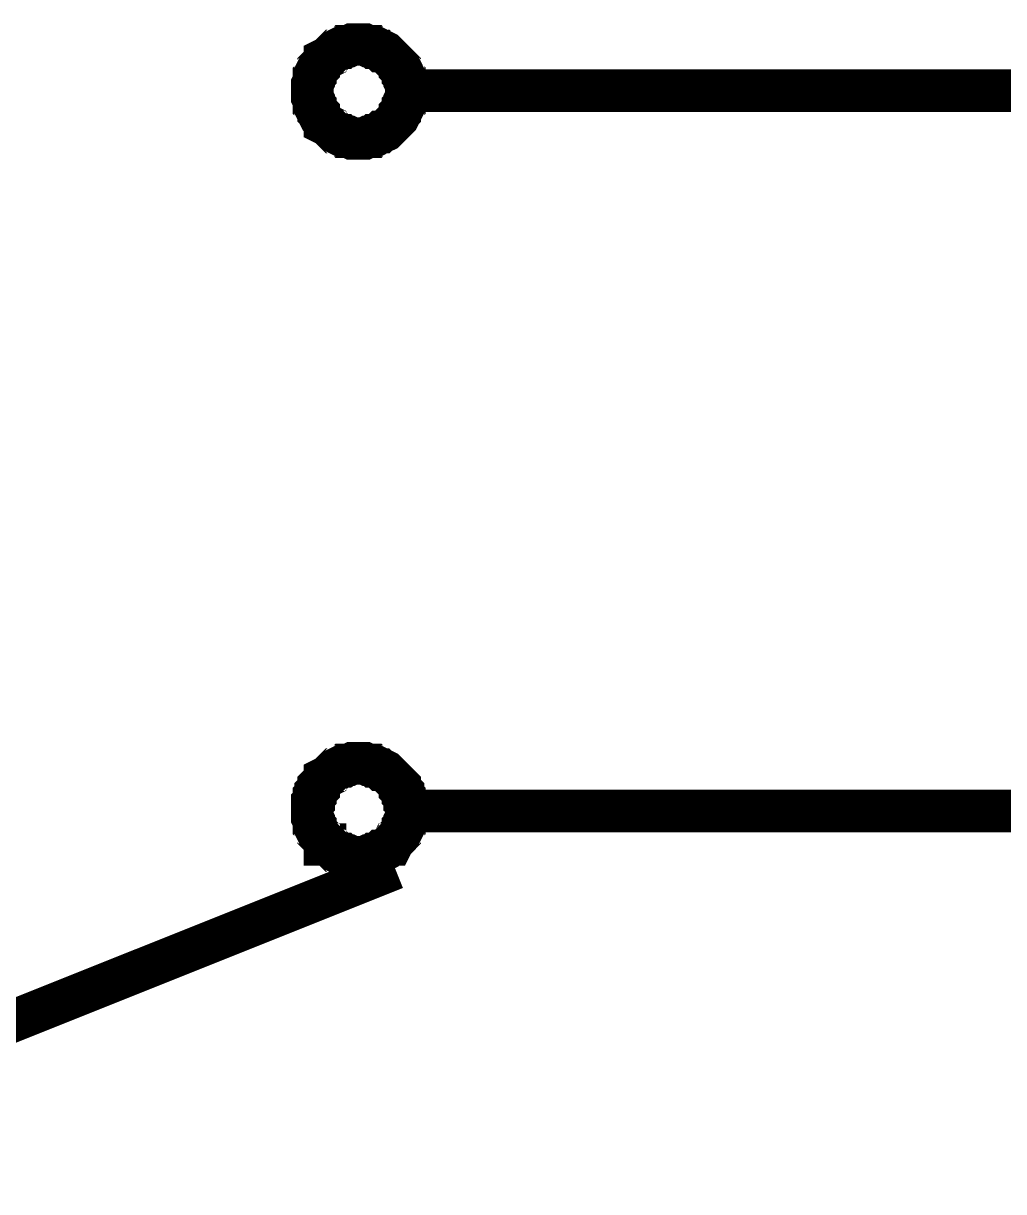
# Model space of a CAD drawing. Header units: inches. Extents: x 0 to 432, y 0 to 280.
# Drawn here: x 217.09 to 224.02, y 49.63 to 57.88 of the extents above; entities that cross this region are included whole.
import ezdxf

# ---------------------------------------------------------------- set-up
doc = ezdxf.new("R2010")
doc.units = ezdxf.units.IN
doc.layers.add('Sheet', color=255, linetype='Continuous')

msp = doc.modelspace()

# ---------------------------------------------------------------- linework, layer by layer
at = {"layer": 'Sheet'}
for points in [[(219.1345, 57.4073, 0.2997, 0.2997, 0), (219.1345, 57.4185, 0.2997, 0.2997, 0), (219.1345, 57.441, 0.2997, 0.2997, 0), (219.1345, 57.4522, 0.2997, 0.2997, 0), (219.1457, 57.4746, 0.2997, 0.2997, 0), (219.1457, 57.4859, 0.2997, 0.2997, 0), (219.1457, 57.5083, 0.2997, 0.2997, 0), (219.1569, 57.5196, 0.2997, 0.2997, 0), (219.1569, 57.5308, 0.2997, 0.2997, 0), (219.1681, 57.5533, 0.2997, 0.2997, 0), (219.1794, 57.5645, 0.2997, 0.2997, 0), (219.1794, 57.5757, 0.2997, 0.2997, 0), (219.1906, 57.5869, 0.2997, 0.2997, 0), (219.2018, 57.5982, 0.2997, 0.2997, 0), (219.2131, 57.6094, 0.2997, 0.2997, 0), (219.2243, 57.6206, 0.2997, 0.2997, 0), (219.2243, 57.6319, 0.2997, 0.2997, 0), (219.2468, 57.6431, 0.2997, 0.2997, 0), (219.258, 57.6543, 0.2997, 0.2997, 0), (219.2692, 57.6656, 0.2997, 0.2997, 0), (219.2805, 57.6768, 0.2997, 0.2997, 0), (219.2917, 57.688, 0.2997, 0.2997, 0), (219.3029, 57.688, 0.2997, 0.2997, 0), (219.3141, 57.6992, 0.2997, 0.2997, 0), (219.3366, 57.7105, 0.2997, 0.2997, 0), (219.3478, 57.7105, 0.2997, 0.2997, 0), (219.3591, 57.7217, 0.2997, 0.2997, 0), (219.3815, 57.7217, 0.2997, 0.2997, 0), (219.3928, 57.7217, 0.2997, 0.2997, 0), (219.4152, 57.7329, 0.2997, 0.2997, 0), (219.4265, 57.7329, 0.2997, 0.2997, 0), (219.4489, 57.7329, 0.2997, 0.2997, 0), (219.4601, 57.7329, 0.2997, 0.2997, 0)], [(219.4601, 57.7329, 0.2997, 0.2997, 0), (219.4489, 57.7329, 0.2997, 0.2997, 0), (219.4265, 57.7329, 0.2997, 0.2997, 0), (219.4152, 57.7329, 0.2997, 0.2997, 0), (219.3928, 57.7217, 0.2997, 0.2997, 0), (219.3815, 57.7217, 0.2997, 0.2997, 0), (219.3591, 57.7217, 0.2997, 0.2997, 0), (219.3478, 57.7105, 0.2997, 0.2997, 0), (219.3366, 57.7105, 0.2997, 0.2997, 0), (219.3141, 57.6992, 0.2997, 0.2997, 0), (219.3029, 57.688, 0.2997, 0.2997, 0), (219.2917, 57.688, 0.2997, 0.2997, 0), (219.2805, 57.6768, 0.2997, 0.2997, 0), (219.2692, 57.6656, 0.2997, 0.2997, 0), (219.258, 57.6543, 0.2997, 0.2997, 0), (219.2468, 57.6431, 0.2997, 0.2997, 0), (219.2243, 57.6319, 0.2997, 0.2997, 0), (219.2243, 57.6206, 0.2997, 0.2997, 0), (219.2131, 57.6094, 0.2997, 0.2997, 0), (219.2018, 57.5982, 0.2997, 0.2997, 0), (219.1906, 57.5869, 0.2997, 0.2997, 0), (219.1794, 57.5757, 0.2997, 0.2997, 0), (219.1794, 57.5645, 0.2997, 0.2997, 0), (219.1681, 57.5533, 0.2997, 0.2997, 0), (219.1569, 57.5308, 0.2997, 0.2997, 0), (219.1569, 57.5196, 0.2997, 0.2997, 0), (219.1457, 57.5083, 0.2997, 0.2997, 0), (219.1457, 57.4859, 0.2997, 0.2997, 0), (219.1457, 57.4746, 0.2997, 0.2997, 0), (219.1345, 57.4522, 0.2997, 0.2997, 0), (219.1345, 57.441, 0.2997, 0.2997, 0), (219.1345, 57.4185, 0.2997, 0.2997, 0), (219.1345, 57.4073, 0.2997, 0.2997, 0)], [(219.4601, 57.7329, 0.2997, 0.2997, 0), (219.4714, 57.7329, 0.2997, 0.2997, 0), (219.4938, 57.7329, 0.2997, 0.2997, 0), (219.5051, 57.7329, 0.2997, 0.2997, 0), (219.5275, 57.7217, 0.2997, 0.2997, 0), (219.5388, 57.7217, 0.2997, 0.2997, 0), (219.5612, 57.7217, 0.2997, 0.2997, 0), (219.5725, 57.7105, 0.2997, 0.2997, 0), (219.5837, 57.7105, 0.2997, 0.2997, 0), (219.6061, 57.6992, 0.2997, 0.2997, 0), (219.6174, 57.688, 0.2997, 0.2997, 0), (219.6286, 57.688, 0.2997, 0.2997, 0), (219.6511, 57.6768, 0.2997, 0.2997, 0), (219.6623, 57.6656, 0.2997, 0.2997, 0), (219.6735, 57.6543, 0.2997, 0.2997, 0), (219.6848, 57.6431, 0.2997, 0.2997, 0), (219.696, 57.6319, 0.2997, 0.2997, 0), (219.7072, 57.6206, 0.2997, 0.2997, 0), (219.7185, 57.6094, 0.2997, 0.2997, 0), (219.7297, 57.5982, 0.2997, 0.2997, 0), (219.7409, 57.5869, 0.2997, 0.2997, 0), (219.7521, 57.5757, 0.2997, 0.2997, 0), (219.7521, 57.5645, 0.2997, 0.2997, 0), (219.7634, 57.5533, 0.2997, 0.2997, 0), (219.7746, 57.5308, 0.2997, 0.2997, 0), (219.7746, 57.5196, 0.2997, 0.2997, 0), (219.7858, 57.5083, 0.2997, 0.2997, 0), (219.7858, 57.4859, 0.2997, 0.2997, 0), (219.7858, 57.4746, 0.2997, 0.2997, 0), (219.7971, 57.4522, 0.2997, 0.2997, 0), (219.7971, 57.441, 0.2997, 0.2997, 0), (219.7971, 57.4185, 0.2997, 0.2997, 0), (219.7971, 57.4073, 0.2997, 0.2997, 0)], [(219.7971, 57.4073, 0.2997, 0.2997, 0), (219.7971, 57.4185, 0.2997, 0.2997, 0), (219.7971, 57.441, 0.2997, 0.2997, 0), (219.7971, 57.4522, 0.2997, 0.2997, 0), (219.7858, 57.4746, 0.2997, 0.2997, 0), (219.7858, 57.4859, 0.2997, 0.2997, 0), (219.7858, 57.5083, 0.2997, 0.2997, 0), (219.7746, 57.5196, 0.2997, 0.2997, 0), (219.7746, 57.5308, 0.2997, 0.2997, 0), (219.7634, 57.5533, 0.2997, 0.2997, 0), (219.7521, 57.5645, 0.2997, 0.2997, 0), (219.7521, 57.5757, 0.2997, 0.2997, 0), (219.7409, 57.5869, 0.2997, 0.2997, 0), (219.7297, 57.5982, 0.2997, 0.2997, 0), (219.7185, 57.6094, 0.2997, 0.2997, 0), (219.7072, 57.6206, 0.2997, 0.2997, 0), (219.696, 57.6319, 0.2997, 0.2997, 0), (219.6848, 57.6431, 0.2997, 0.2997, 0), (219.6735, 57.6543, 0.2997, 0.2997, 0), (219.6623, 57.6656, 0.2997, 0.2997, 0), (219.6511, 57.6768, 0.2997, 0.2997, 0), (219.6286, 57.688, 0.2997, 0.2997, 0), (219.6174, 57.688, 0.2997, 0.2997, 0), (219.6061, 57.6992, 0.2997, 0.2997, 0), (219.5837, 57.7105, 0.2997, 0.2997, 0), (219.5725, 57.7105, 0.2997, 0.2997, 0), (219.5612, 57.7217, 0.2997, 0.2997, 0), (219.5388, 57.7217, 0.2997, 0.2997, 0), (219.5275, 57.7217, 0.2997, 0.2997, 0), (219.5051, 57.7329, 0.2997, 0.2997, 0), (219.4938, 57.7329, 0.2997, 0.2997, 0), (219.4714, 57.7329, 0.2997, 0.2997, 0), (219.4601, 57.7329, 0.2997, 0.2997, 0)], [(219.4601, 57.0704, 0.2997, 0.2997, 0), (219.4489, 57.0704, 0.2997, 0.2997, 0), (219.4265, 57.0704, 0.2997, 0.2997, 0), (219.4152, 57.0704, 0.2997, 0.2997, 0), (219.3928, 57.0816, 0.2997, 0.2997, 0), (219.3815, 57.0816, 0.2997, 0.2997, 0), (219.3591, 57.0816, 0.2997, 0.2997, 0), (219.3478, 57.0928, 0.2997, 0.2997, 0), (219.3366, 57.0928, 0.2997, 0.2997, 0), (219.3141, 57.1041, 0.2997, 0.2997, 0), (219.3029, 57.1153, 0.2997, 0.2997, 0), (219.2917, 57.1153, 0.2997, 0.2997, 0), (219.2805, 57.1265, 0.2997, 0.2997, 0), (219.2692, 57.1377, 0.2997, 0.2997, 0), (219.258, 57.149, 0.2997, 0.2997, 0), (219.2468, 57.1602, 0.2997, 0.2997, 0), (219.2243, 57.1714, 0.2997, 0.2997, 0), (219.2243, 57.1827, 0.2997, 0.2997, 0), (219.2131, 57.1939, 0.2997, 0.2997, 0), (219.2018, 57.2051, 0.2997, 0.2997, 0), (219.1906, 57.2164, 0.2997, 0.2997, 0), (219.1794, 57.2388, 0.2997, 0.2997, 0), (219.1794, 57.25, 0.2997, 0.2997, 0), (219.1681, 57.2613, 0.2997, 0.2997, 0), (219.1569, 57.2837, 0.2997, 0.2997, 0), (219.1569, 57.295, 0.2997, 0.2997, 0), (219.1457, 57.3062, 0.2997, 0.2997, 0), (219.1457, 57.3287, 0.2997, 0.2997, 0), (219.1457, 57.3399, 0.2997, 0.2997, 0), (219.1345, 57.3623, 0.2997, 0.2997, 0), (219.1345, 57.3736, 0.2997, 0.2997, 0), (219.1345, 57.396, 0.2997, 0.2997, 0), (219.1345, 57.4073, 0.2997, 0.2997, 0)], [(219.1345, 57.4073, 0.2997, 0.2997, 0), (219.1345, 57.4073, 0.2997, 0.2997, 0)], [(219.1345, 57.4073, 0.2997, 0.2997, 0), (219.1345, 57.396, 0.2997, 0.2997, 0), (219.1345, 57.3736, 0.2997, 0.2997, 0), (219.1345, 57.3623, 0.2997, 0.2997, 0), (219.1457, 57.3399, 0.2997, 0.2997, 0), (219.1457, 57.3287, 0.2997, 0.2997, 0), (219.1457, 57.3062, 0.2997, 0.2997, 0), (219.1569, 57.295, 0.2997, 0.2997, 0), (219.1569, 57.2837, 0.2997, 0.2997, 0), (219.1681, 57.2613, 0.2997, 0.2997, 0), (219.1794, 57.25, 0.2997, 0.2997, 0), (219.1794, 57.2388, 0.2997, 0.2997, 0), (219.1906, 57.2164, 0.2997, 0.2997, 0), (219.2018, 57.2051, 0.2997, 0.2997, 0), (219.2131, 57.1939, 0.2997, 0.2997, 0), (219.2243, 57.1827, 0.2997, 0.2997, 0), (219.2243, 57.1714, 0.2997, 0.2997, 0), (219.2468, 57.1602, 0.2997, 0.2997, 0), (219.258, 57.149, 0.2997, 0.2997, 0), (219.2692, 57.1377, 0.2997, 0.2997, 0), (219.2805, 57.1265, 0.2997, 0.2997, 0), (219.2917, 57.1153, 0.2997, 0.2997, 0), (219.3029, 57.1153, 0.2997, 0.2997, 0), (219.3141, 57.1041, 0.2997, 0.2997, 0), (219.3366, 57.0928, 0.2997, 0.2997, 0), (219.3478, 57.0928, 0.2997, 0.2997, 0), (219.3591, 57.0816, 0.2997, 0.2997, 0), (219.3815, 57.0816, 0.2997, 0.2997, 0), (219.3928, 57.0816, 0.2997, 0.2997, 0), (219.4152, 57.0704, 0.2997, 0.2997, 0), (219.4265, 57.0704, 0.2997, 0.2997, 0), (219.4489, 57.0704, 0.2997, 0.2997, 0), (219.4601, 57.0704, 0.2997, 0.2997, 0)], [(219.7971, 57.4073, 0.2997, 0.2997, 0), (219.7971, 57.396, 0.2997, 0.2997, 0), (219.7971, 57.3736, 0.2997, 0.2997, 0), (219.7971, 57.3623, 0.2997, 0.2997, 0), (219.7858, 57.3399, 0.2997, 0.2997, 0), (219.7858, 57.3287, 0.2997, 0.2997, 0), (219.7858, 57.3062, 0.2997, 0.2997, 0), (219.7746, 57.295, 0.2997, 0.2997, 0), (219.7746, 57.2837, 0.2997, 0.2997, 0), (219.7634, 57.2613, 0.2997, 0.2997, 0), (219.7521, 57.25, 0.2997, 0.2997, 0), (219.7521, 57.2388, 0.2997, 0.2997, 0), (219.7409, 57.2164, 0.2997, 0.2997, 0), (219.7297, 57.2051, 0.2997, 0.2997, 0), (219.7185, 57.1939, 0.2997, 0.2997, 0), (219.7072, 57.1827, 0.2997, 0.2997, 0), (219.696, 57.1714, 0.2997, 0.2997, 0), (219.6848, 57.1602, 0.2997, 0.2997, 0), (219.6735, 57.149, 0.2997, 0.2997, 0), (219.6623, 57.1377, 0.2997, 0.2997, 0), (219.6511, 57.1265, 0.2997, 0.2997, 0), (219.6286, 57.1153, 0.2997, 0.2997, 0), (219.6174, 57.1153, 0.2997, 0.2997, 0), (219.6061, 57.1041, 0.2997, 0.2997, 0), (219.5837, 57.0928, 0.2997, 0.2997, 0), (219.5725, 57.0928, 0.2997, 0.2997, 0), (219.5612, 57.0816, 0.2997, 0.2997, 0), (219.5388, 57.0816, 0.2997, 0.2997, 0), (219.5275, 57.0816, 0.2997, 0.2997, 0), (219.5051, 57.0704, 0.2997, 0.2997, 0), (219.4938, 57.0704, 0.2997, 0.2997, 0), (219.4714, 57.0704, 0.2997, 0.2997, 0), (219.4601, 57.0704, 0.2997, 0.2997, 0)], [(219.4601, 57.0704, 0.2997, 0.2997, 0), (219.4714, 57.0704, 0.2997, 0.2997, 0), (219.4938, 57.0704, 0.2997, 0.2997, 0), (219.5051, 57.0704, 0.2997, 0.2997, 0), (219.5275, 57.0816, 0.2997, 0.2997, 0), (219.5388, 57.0816, 0.2997, 0.2997, 0), (219.5612, 57.0816, 0.2997, 0.2997, 0), (219.5725, 57.0928, 0.2997, 0.2997, 0), (219.5837, 57.0928, 0.2997, 0.2997, 0), (219.6061, 57.1041, 0.2997, 0.2997, 0), (219.6174, 57.1153, 0.2997, 0.2997, 0), (219.6286, 57.1153, 0.2997, 0.2997, 0), (219.6511, 57.1265, 0.2997, 0.2997, 0), (219.6623, 57.1377, 0.2997, 0.2997, 0), (219.6735, 57.149, 0.2997, 0.2997, 0), (219.6848, 57.1602, 0.2997, 0.2997, 0), (219.696, 57.1714, 0.2997, 0.2997, 0), (219.7072, 57.1827, 0.2997, 0.2997, 0), (219.7185, 57.1939, 0.2997, 0.2997, 0), (219.7297, 57.2051, 0.2997, 0.2997, 0), (219.7409, 57.2164, 0.2997, 0.2997, 0), (219.7521, 57.2388, 0.2997, 0.2997, 0), (219.7521, 57.25, 0.2997, 0.2997, 0), (219.7634, 57.2613, 0.2997, 0.2997, 0), (219.7746, 57.2837, 0.2997, 0.2997, 0), (219.7746, 57.295, 0.2997, 0.2997, 0), (219.7858, 57.3062, 0.2997, 0.2997, 0), (219.7858, 57.3287, 0.2997, 0.2997, 0), (219.7858, 57.3399, 0.2997, 0.2997, 0), (219.7971, 57.3623, 0.2997, 0.2997, 0), (219.7971, 57.3736, 0.2997, 0.2997, 0), (219.7971, 57.396, 0.2997, 0.2997, 0), (219.7971, 57.4073, 0.2997, 0.2997, 0)], [(219.7971, 57.4073, 0.2997, 0.2997, 0), (219.7971, 57.4073, 0.2997, 0.2997, 0), (219.7971, 57.4073, 0.2997, 0.2997, 0), (219.7971, 57.4073, 0.2997, 0.2997, 0), (219.7971, 57.4073, 0.2997, 0.2997, 0), (219.7971, 57.4073, 0.2997, 0.2997, 0), (219.7971, 57.4073, 0.2997, 0.2997, 0), (219.7971, 57.4073, 0.2997, 0.2997, 0), (219.7971, 57.4073, 0.2997, 0.2997, 0), (219.7971, 57.4073, 0.2997, 0.2997, 0), (219.7971, 57.4073, 0.2997, 0.2997, 0), (219.7971, 57.4073, 0.2997, 0.2997, 0), (219.7971, 57.4073, 0.2997, 0.2997, 0), (219.7971, 57.4073, 0.2997, 0.2997, 0), (219.7971, 57.4073, 0.2997, 0.2997, 0), (219.7971, 57.4073, 0.2997, 0.2997, 0), (219.7971, 57.4073, 0.2997, 0.2997, 0), (219.7971, 57.4073, 0.2997, 0.2997, 0), (219.7971, 57.4073, 0.2997, 0.2997, 0), (219.7971, 57.4073, 0.2997, 0.2997, 0), (219.7971, 57.4073, 0.2997, 0.2997, 0), (219.7971, 57.4073, 0.2997, 0.2997, 0), (219.7971, 57.4073, 0.2997, 0.2997, 0), (219.7971, 57.4073, 0.2997, 0.2997, 0), (219.7971, 57.4073, 0.2997, 0.2997, 0), (219.7971, 57.4073, 0.2997, 0.2997, 0), (219.7971, 57.4073, 0.2997, 0.2997, 0), (219.7971, 57.4073, 0.2997, 0.2997, 0), (219.7971, 57.4073, 0.2997, 0.2997, 0), (219.7971, 57.4073, 0.2997, 0.2997, 0), (219.7971, 57.4073, 0.2997, 0.2997, 0), (219.7971, 57.4073, 0.2997, 0.2997, 0), (219.7971, 57.4073, 0.2997, 0.2997, 0)], [(219.7971, 57.4073, 0.2997, 0.2997, 0), (219.7971, 57.4073, 0.2997, 0.2997, 0)], [(221.9983, 57.4073, 0.2997, 0.2997, 0), (219.842, 57.4073, 0.2997, 0.2997, 0)], [(221.9983, 57.4073, 0.2997, 0.2997, 0), (224.5364, 57.4073, 0.2997, 0.2997, 0)], [(219.1345, 52.3201, 0.2997, 0.2997, 0), (219.1345, 52.3426, 0.2997, 0.2997, 0), (219.1345, 52.3538, 0.2997, 0.2997, 0), (219.1345, 52.3763, 0.2997, 0.2997, 0), (219.1457, 52.3875, 0.2997, 0.2997, 0), (219.1457, 52.41, 0.2997, 0.2997, 0), (219.1457, 52.4212, 0.2997, 0.2997, 0), (219.1569, 52.4324, 0.2997, 0.2997, 0), (219.1569, 52.4549, 0.2997, 0.2997, 0), (219.1681, 52.4661, 0.2997, 0.2997, 0), (219.1794, 52.4773, 0.2997, 0.2997, 0), (219.1794, 52.4998, 0.2997, 0.2997, 0), (219.1906, 52.511, 0.2997, 0.2997, 0), (219.2018, 52.5223, 0.2997, 0.2997, 0), (219.2131, 52.5335, 0.2997, 0.2997, 0), (219.2243, 52.5447, 0.2997, 0.2997, 0), (219.2243, 52.5559, 0.2997, 0.2997, 0), (219.2468, 52.5672, 0.2997, 0.2997, 0), (219.258, 52.5784, 0.2997, 0.2997, 0), (219.2692, 52.5896, 0.2997, 0.2997, 0), (219.2805, 52.6009, 0.2997, 0.2997, 0), (219.2917, 52.6121, 0.2997, 0.2997, 0), (219.3029, 52.6121, 0.2997, 0.2997, 0), (219.3141, 52.6233, 0.2997, 0.2997, 0), (219.3366, 52.6346, 0.2997, 0.2997, 0), (219.3478, 52.6346, 0.2997, 0.2997, 0), (219.3591, 52.6458, 0.2997, 0.2997, 0), (219.3815, 52.6458, 0.2997, 0.2997, 0), (219.3928, 52.6458, 0.2997, 0.2997, 0), (219.4152, 52.657, 0.2997, 0.2997, 0), (219.4265, 52.657, 0.2997, 0.2997, 0), (219.4489, 52.657, 0.2997, 0.2997, 0), (219.4601, 52.657, 0.2997, 0.2997, 0)], [(219.4601, 52.657, 0.2997, 0.2997, 0), (219.4489, 52.657, 0.2997, 0.2997, 0), (219.4265, 52.657, 0.2997, 0.2997, 0), (219.4152, 52.657, 0.2997, 0.2997, 0), (219.3928, 52.6458, 0.2997, 0.2997, 0), (219.3815, 52.6458, 0.2997, 0.2997, 0), (219.3591, 52.6458, 0.2997, 0.2997, 0), (219.3478, 52.6346, 0.2997, 0.2997, 0), (219.3366, 52.6346, 0.2997, 0.2997, 0), (219.3141, 52.6233, 0.2997, 0.2997, 0), (219.3029, 52.6121, 0.2997, 0.2997, 0), (219.2917, 52.6121, 0.2997, 0.2997, 0), (219.2805, 52.6009, 0.2997, 0.2997, 0), (219.2692, 52.5896, 0.2997, 0.2997, 0), (219.258, 52.5784, 0.2997, 0.2997, 0), (219.2468, 52.5672, 0.2997, 0.2997, 0), (219.2243, 52.5559, 0.2997, 0.2997, 0), (219.2243, 52.5447, 0.2997, 0.2997, 0), (219.2131, 52.5335, 0.2997, 0.2997, 0), (219.2018, 52.5223, 0.2997, 0.2997, 0), (219.1906, 52.511, 0.2997, 0.2997, 0), (219.1794, 52.4998, 0.2997, 0.2997, 0), (219.1794, 52.4773, 0.2997, 0.2997, 0), (219.1681, 52.4661, 0.2997, 0.2997, 0), (219.1569, 52.4549, 0.2997, 0.2997, 0), (219.1569, 52.4324, 0.2997, 0.2997, 0), (219.1457, 52.4212, 0.2997, 0.2997, 0), (219.1457, 52.41, 0.2997, 0.2997, 0), (219.1457, 52.3875, 0.2997, 0.2997, 0), (219.1345, 52.3763, 0.2997, 0.2997, 0), (219.1345, 52.3538, 0.2997, 0.2997, 0), (219.1345, 52.3426, 0.2997, 0.2997, 0), (219.1345, 52.3201, 0.2997, 0.2997, 0)], [(219.4601, 52.657, 0.2997, 0.2997, 0), (219.4714, 52.657, 0.2997, 0.2997, 0), (219.4938, 52.657, 0.2997, 0.2997, 0), (219.5051, 52.657, 0.2997, 0.2997, 0), (219.5275, 52.6458, 0.2997, 0.2997, 0), (219.5388, 52.6458, 0.2997, 0.2997, 0), (219.5612, 52.6458, 0.2997, 0.2997, 0), (219.5725, 52.6346, 0.2997, 0.2997, 0), (219.5837, 52.6346, 0.2997, 0.2997, 0), (219.6061, 52.6233, 0.2997, 0.2997, 0), (219.6174, 52.6121, 0.2997, 0.2997, 0), (219.6286, 52.6121, 0.2997, 0.2997, 0), (219.6511, 52.6009, 0.2997, 0.2997, 0), (219.6623, 52.5896, 0.2997, 0.2997, 0), (219.6735, 52.5784, 0.2997, 0.2997, 0), (219.6848, 52.5672, 0.2997, 0.2997, 0), (219.696, 52.5559, 0.2997, 0.2997, 0), (219.7072, 52.5447, 0.2997, 0.2997, 0), (219.7185, 52.5335, 0.2997, 0.2997, 0), (219.7297, 52.5223, 0.2997, 0.2997, 0), (219.7409, 52.511, 0.2997, 0.2997, 0), (219.7521, 52.4998, 0.2997, 0.2997, 0), (219.7521, 52.4773, 0.2997, 0.2997, 0), (219.7634, 52.4661, 0.2997, 0.2997, 0), (219.7746, 52.4549, 0.2997, 0.2997, 0), (219.7746, 52.4324, 0.2997, 0.2997, 0), (219.7858, 52.4212, 0.2997, 0.2997, 0), (219.7858, 52.41, 0.2997, 0.2997, 0), (219.7858, 52.3875, 0.2997, 0.2997, 0), (219.7971, 52.3763, 0.2997, 0.2997, 0), (219.7971, 52.3538, 0.2997, 0.2997, 0), (219.7971, 52.3426, 0.2997, 0.2997, 0), (219.7971, 52.3201, 0.2997, 0.2997, 0)], [(219.7971, 52.3201, 0.2997, 0.2997, 0), (219.7971, 52.3426, 0.2997, 0.2997, 0), (219.7971, 52.3538, 0.2997, 0.2997, 0), (219.7971, 52.3763, 0.2997, 0.2997, 0), (219.7858, 52.3875, 0.2997, 0.2997, 0), (219.7858, 52.41, 0.2997, 0.2997, 0), (219.7858, 52.4212, 0.2997, 0.2997, 0), (219.7746, 52.4324, 0.2997, 0.2997, 0), (219.7746, 52.4549, 0.2997, 0.2997, 0), (219.7634, 52.4661, 0.2997, 0.2997, 0), (219.7521, 52.4773, 0.2997, 0.2997, 0), (219.7521, 52.4998, 0.2997, 0.2997, 0), (219.7409, 52.511, 0.2997, 0.2997, 0), (219.7297, 52.5223, 0.2997, 0.2997, 0), (219.7185, 52.5335, 0.2997, 0.2997, 0), (219.7072, 52.5447, 0.2997, 0.2997, 0), (219.696, 52.5559, 0.2997, 0.2997, 0), (219.6848, 52.5672, 0.2997, 0.2997, 0), (219.6735, 52.5784, 0.2997, 0.2997, 0), (219.6623, 52.5896, 0.2997, 0.2997, 0), (219.6511, 52.6009, 0.2997, 0.2997, 0), (219.6286, 52.6121, 0.2997, 0.2997, 0), (219.6174, 52.6121, 0.2997, 0.2997, 0), (219.6061, 52.6233, 0.2997, 0.2997, 0), (219.5837, 52.6346, 0.2997, 0.2997, 0), (219.5725, 52.6346, 0.2997, 0.2997, 0), (219.5612, 52.6458, 0.2997, 0.2997, 0), (219.5388, 52.6458, 0.2997, 0.2997, 0), (219.5275, 52.6458, 0.2997, 0.2997, 0), (219.5051, 52.657, 0.2997, 0.2997, 0), (219.4938, 52.657, 0.2997, 0.2997, 0), (219.4714, 52.657, 0.2997, 0.2997, 0), (219.4601, 52.657, 0.2997, 0.2997, 0)], [(219.4601, 51.9945, 0.2997, 0.2997, 0), (219.4489, 51.9945, 0.2997, 0.2997, 0), (219.4265, 51.9945, 0.2997, 0.2997, 0), (219.4152, 51.9945, 0.2997, 0.2997, 0), (219.3928, 52.0057, 0.2997, 0.2997, 0), (219.3815, 52.0057, 0.2997, 0.2997, 0), (219.3591, 52.0057, 0.2997, 0.2997, 0), (219.3478, 52.0169, 0.2997, 0.2997, 0), (219.3366, 52.0169, 0.2997, 0.2997, 0), (219.3141, 52.0281, 0.2997, 0.2997, 0), (219.3029, 52.0394, 0.2997, 0.2997, 0), (219.2917, 52.0394, 0.2997, 0.2997, 0), (219.2805, 52.0506, 0.2997, 0.2997, 0), (219.2692, 52.0618, 0.2997, 0.2997, 0), (219.258, 52.0731, 0.2997, 0.2997, 0), (219.2468, 52.0843, 0.2997, 0.2997, 0), (219.2243, 52.0843, 0.2997, 0.2997, 0), (219.2243, 52.1068, 0.2997, 0.2997, 0), (219.2131, 52.118, 0.2997, 0.2997, 0), (219.2018, 52.1292, 0.2997, 0.2997, 0), (219.1906, 52.1404, 0.2997, 0.2997, 0), (219.1794, 52.1517, 0.2997, 0.2997, 0), (219.1794, 52.1629, 0.2997, 0.2997, 0), (219.1681, 52.1741, 0.2997, 0.2997, 0), (219.1569, 52.1966, 0.2997, 0.2997, 0), (219.1569, 52.2078, 0.2997, 0.2997, 0), (219.1457, 52.2191, 0.2997, 0.2997, 0), (219.1457, 52.2415, 0.2997, 0.2997, 0), (219.1457, 52.2527, 0.2997, 0.2997, 0), (219.1345, 52.2752, 0.2997, 0.2997, 0), (219.1345, 52.2864, 0.2997, 0.2997, 0), (219.1345, 52.3089, 0.2997, 0.2997, 0), (219.1345, 52.3201, 0.2997, 0.2997, 0)], [(219.1345, 52.3201, 0.2997, 0.2997, 0), (219.1345, 52.3201, 0.2997, 0.2997, 0)], [(219.1345, 52.3201, 0.2997, 0.2997, 0), (219.1345, 52.3089, 0.2997, 0.2997, 0), (219.1345, 52.2864, 0.2997, 0.2997, 0), (219.1345, 52.2752, 0.2997, 0.2997, 0), (219.1457, 52.2527, 0.2997, 0.2997, 0), (219.1457, 52.2415, 0.2997, 0.2997, 0), (219.1457, 52.2191, 0.2997, 0.2997, 0), (219.1569, 52.2078, 0.2997, 0.2997, 0), (219.1569, 52.1966, 0.2997, 0.2997, 0), (219.1681, 52.1741, 0.2997, 0.2997, 0), (219.1794, 52.1629, 0.2997, 0.2997, 0), (219.1794, 52.1517, 0.2997, 0.2997, 0), (219.1906, 52.1404, 0.2997, 0.2997, 0), (219.2018, 52.1292, 0.2997, 0.2997, 0), (219.2131, 52.118, 0.2997, 0.2997, 0), (219.2243, 52.1068, 0.2997, 0.2997, 0), (219.2243, 52.0843, 0.2997, 0.2997, 0), (219.2468, 52.0843, 0.2997, 0.2997, 0), (219.258, 52.0731, 0.2997, 0.2997, 0), (219.2692, 52.0618, 0.2997, 0.2997, 0), (219.2805, 52.0506, 0.2997, 0.2997, 0), (219.2917, 52.0394, 0.2997, 0.2997, 0), (219.3029, 52.0394, 0.2997, 0.2997, 0), (219.3141, 52.0281, 0.2997, 0.2997, 0), (219.3366, 52.0169, 0.2997, 0.2997, 0), (219.3478, 52.0169, 0.2997, 0.2997, 0), (219.3591, 52.0057, 0.2997, 0.2997, 0), (219.3815, 52.0057, 0.2997, 0.2997, 0), (219.3928, 52.0057, 0.2997, 0.2997, 0), (219.4152, 51.9945, 0.2997, 0.2997, 0), (219.4265, 51.9945, 0.2997, 0.2997, 0), (219.4489, 51.9945, 0.2997, 0.2997, 0), (219.4601, 51.9945, 0.2997, 0.2997, 0)], [(219.7971, 52.3201, 0.2997, 0.2997, 0), (219.7971, 52.3089, 0.2997, 0.2997, 0), (219.7971, 52.2864, 0.2997, 0.2997, 0), (219.7971, 52.2752, 0.2997, 0.2997, 0), (219.7858, 52.2527, 0.2997, 0.2997, 0), (219.7858, 52.2415, 0.2997, 0.2997, 0), (219.7858, 52.2191, 0.2997, 0.2997, 0), (219.7746, 52.2078, 0.2997, 0.2997, 0), (219.7746, 52.1966, 0.2997, 0.2997, 0), (219.7634, 52.1741, 0.2997, 0.2997, 0), (219.7521, 52.1629, 0.2997, 0.2997, 0), (219.7521, 52.1517, 0.2997, 0.2997, 0), (219.7409, 52.1404, 0.2997, 0.2997, 0), (219.7297, 52.1292, 0.2997, 0.2997, 0), (219.7185, 52.118, 0.2997, 0.2997, 0), (219.7072, 52.1068, 0.2997, 0.2997, 0), (219.696, 52.0843, 0.2997, 0.2997, 0), (219.6848, 52.0843, 0.2997, 0.2997, 0), (219.6735, 52.0731, 0.2997, 0.2997, 0), (219.6623, 52.0618, 0.2997, 0.2997, 0), (219.6511, 52.0506, 0.2997, 0.2997, 0), (219.6286, 52.0394, 0.2997, 0.2997, 0), (219.6174, 52.0394, 0.2997, 0.2997, 0), (219.6061, 52.0281, 0.2997, 0.2997, 0), (219.5837, 52.0169, 0.2997, 0.2997, 0), (219.5725, 52.0169, 0.2997, 0.2997, 0), (219.5612, 52.0057, 0.2997, 0.2997, 0), (219.5388, 52.0057, 0.2997, 0.2997, 0), (219.5275, 52.0057, 0.2997, 0.2997, 0), (219.5051, 51.9945, 0.2997, 0.2997, 0), (219.4938, 51.9945, 0.2997, 0.2997, 0), (219.4714, 51.9945, 0.2997, 0.2997, 0), (219.4601, 51.9945, 0.2997, 0.2997, 0)], [(219.4601, 51.9945, 0.2997, 0.2997, 0), (219.4714, 51.9945, 0.2997, 0.2997, 0), (219.4938, 51.9945, 0.2997, 0.2997, 0), (219.5051, 51.9945, 0.2997, 0.2997, 0), (219.5275, 52.0057, 0.2997, 0.2997, 0), (219.5388, 52.0057, 0.2997, 0.2997, 0), (219.5612, 52.0057, 0.2997, 0.2997, 0), (219.5725, 52.0169, 0.2997, 0.2997, 0), (219.5837, 52.0169, 0.2997, 0.2997, 0), (219.6061, 52.0281, 0.2997, 0.2997, 0), (219.6174, 52.0394, 0.2997, 0.2997, 0), (219.6286, 52.0394, 0.2997, 0.2997, 0), (219.6511, 52.0506, 0.2997, 0.2997, 0), (219.6623, 52.0618, 0.2997, 0.2997, 0), (219.6735, 52.0731, 0.2997, 0.2997, 0), (219.6848, 52.0843, 0.2997, 0.2997, 0), (219.696, 52.0843, 0.2997, 0.2997, 0), (219.7072, 52.1068, 0.2997, 0.2997, 0), (219.7185, 52.118, 0.2997, 0.2997, 0), (219.7297, 52.1292, 0.2997, 0.2997, 0), (219.7409, 52.1404, 0.2997, 0.2997, 0), (219.7521, 52.1517, 0.2997, 0.2997, 0), (219.7521, 52.1629, 0.2997, 0.2997, 0), (219.7634, 52.1741, 0.2997, 0.2997, 0), (219.7746, 52.1966, 0.2997, 0.2997, 0), (219.7746, 52.2078, 0.2997, 0.2997, 0), (219.7858, 52.2191, 0.2997, 0.2997, 0), (219.7858, 52.2415, 0.2997, 0.2997, 0), (219.7858, 52.2527, 0.2997, 0.2997, 0), (219.7971, 52.2752, 0.2997, 0.2997, 0), (219.7971, 52.2864, 0.2997, 0.2997, 0), (219.7971, 52.3089, 0.2997, 0.2997, 0), (219.7971, 52.3201, 0.2997, 0.2997, 0)], [(219.7971, 52.3201, 0.2997, 0.2997, 0), (219.7971, 52.3201, 0.2997, 0.2997, 0), (219.7971, 52.3201, 0.2997, 0.2997, 0), (219.7971, 52.3201, 0.2997, 0.2997, 0), (219.7971, 52.3201, 0.2997, 0.2997, 0), (219.7971, 52.3201, 0.2997, 0.2997, 0), (219.7971, 52.3201, 0.2997, 0.2997, 0), (219.7971, 52.3201, 0.2997, 0.2997, 0), (219.7971, 52.3201, 0.2997, 0.2997, 0), (219.7971, 52.3201, 0.2997, 0.2997, 0), (219.7971, 52.3201, 0.2997, 0.2997, 0), (219.7971, 52.3201, 0.2997, 0.2997, 0), (219.7971, 52.3201, 0.2997, 0.2997, 0), (219.7971, 52.3201, 0.2997, 0.2997, 0), (219.7971, 52.3201, 0.2997, 0.2997, 0), (219.7971, 52.3201, 0.2997, 0.2997, 0), (219.7971, 52.3201, 0.2997, 0.2997, 0), (219.7971, 52.3201, 0.2997, 0.2997, 0), (219.7971, 52.3201, 0.2997, 0.2997, 0), (219.7971, 52.3201, 0.2997, 0.2997, 0), (219.7971, 52.3201, 0.2997, 0.2997, 0), (219.7971, 52.3201, 0.2997, 0.2997, 0), (219.7971, 52.3201, 0.2997, 0.2997, 0), (219.7971, 52.3201, 0.2997, 0.2997, 0), (219.7971, 52.3201, 0.2997, 0.2997, 0), (219.7971, 52.3201, 0.2997, 0.2997, 0), (219.7971, 52.3201, 0.2997, 0.2997, 0), (219.7971, 52.3201, 0.2997, 0.2997, 0), (219.7971, 52.3201, 0.2997, 0.2997, 0), (219.7971, 52.3201, 0.2997, 0.2997, 0), (219.7971, 52.3201, 0.2997, 0.2997, 0), (219.7971, 52.3201, 0.2997, 0.2997, 0), (219.7971, 52.3201, 0.2997, 0.2997, 0)], [(219.7971, 52.3201, 0.2997, 0.2997, 0), (219.7971, 52.3201, 0.2997, 0.2997, 0)], [(221.9983, 52.3201, 0.2997, 0.2997, 0), (219.842, 52.3201, 0.2997, 0.2997, 0)], [(221.9983, 52.3201, 0.2997, 0.2997, 0), (224.5364, 52.3201, 0.2997, 0.2997, 0)], [(214.3838, 49.7822, 0.2997, 0.2997, 0), (219.7185, 51.9158, 0.2997, 0.2997, 0)]]:
    msp.add_lwpolyline(points, format="xyseb", dxfattribs=at)

doc.saveas('drawing.dxf')
